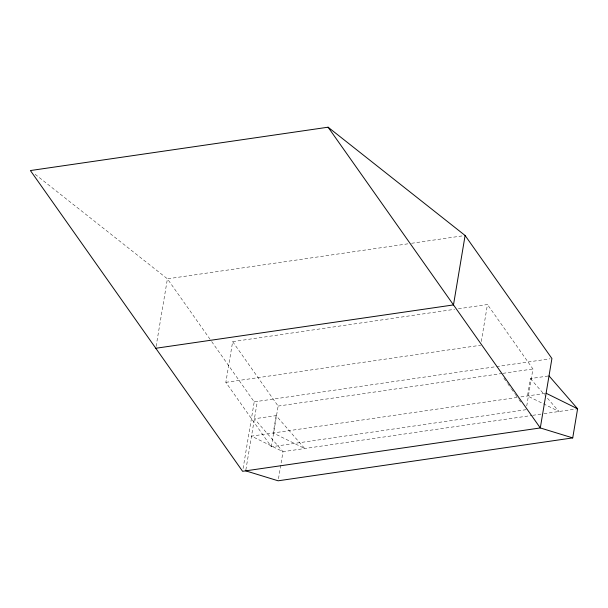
<?xml version="1.0" encoding="UTF-8"?>
<svg xmlns="http://www.w3.org/2000/svg" width="608" height="608" viewBox="0 0 608 608"><rect width="100%" height="100%" fill="white"/><g stroke="black" fill="none" stroke-linecap="round" stroke-linejoin="round"><path stroke-width="0.46" stroke-dasharray="3.04 2.28" d="M156.104 346.416L167.413 278.836L33.379 172.908M526.118 409.693L271.32 446.796L225.849 382.348L232.659 341.635L454.678 309.305M243.071 468.525L254.22 401.865L211.637 341.514M245.86 469.938L257.321 401.417M276.123 415.614L273.22 432.972L304.714 448.522L276.123 415.614L254.418 418.775L283.009 451.683L278.289 479.887M271.32 446.796L278.13 406.076L232.659 341.635M481.27 341.544L487.464 304.532L458.424 308.758M548.082 376.01L530.404 378.586L527.501 395.945L558.995 411.494L545.323 395.755M526.741 405.992L532.935 368.972L487.464 304.532M407.824 243.831L167.413 278.836L211.09 340.738M411.578 243.284L465.105 235.486M225.849 382.348L480.647 345.245M254.22 401.865L495.626 366.715M496.561 366.578L550.042 358.796M278.13 406.076L502.018 373.479M502.96 373.342L532.935 368.972M517.195 397.442L251.514 436.134L283.009 451.683L531.78 415.462M520.942 396.902L545.178 393.368M532.722 415.325L543.043 413.82M543.978 413.683L577.6 408.789M530.404 378.586L544.7 395.04M503.926 378.237L507.171 382.842M507.71 383.61L510.963 388.216M511.503 388.983L514.748 393.581M515.295 394.349L518.54 398.954M519.08 399.722L520.706 402.025"/><path stroke-width="0.91" d="M549.009 375.881L577.6 408.789L572.728 437.897L540.299 427.948L242.6 471.299L30.4 170.552L328.092 127.201L465.105 235.486L453.484 304.92L155.792 348.27M572.728 437.897L278.137 480.799L245.7 470.85M546.106 393.239L577.6 408.789M465.105 235.486L551.92 358.522L540.299 427.948L328.092 127.201"/></g></svg>
